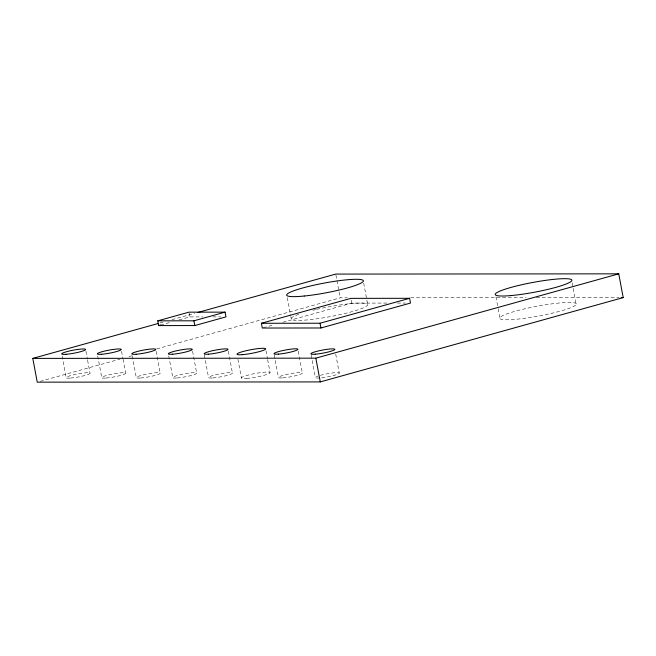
<?xml version="1.0" encoding="UTF-8"?>
<svg xmlns="http://www.w3.org/2000/svg" width="656" height="656" viewBox="0 0 656 656"><rect width="100%" height="100%" fill="white"/><g stroke="black" fill="none" stroke-linecap="round" stroke-linejoin="round"><path stroke-width="0.49" stroke-dasharray="3.28 2.46" d="M160.089 322.965L163.049 322.145M171.929 319.669L194.619 313.355M160.597 325.048L170.33 322.342M179.088 319.898L189.797 316.922L202.86 316.914M40.205 381.333L120.13 359.086M129.011 356.618L131.971 355.79M156.636 348.926L340.169 297.84L347.327 297.84M263.261 327.762L274.085 324.745M282.941 322.285L351.829 303.105L387.237 303.08M410.672 297.783L526.128 297.685M536.354 297.676L619.116 297.603M397.347 303.072L405.441 303.064M212.905 316.897L220.941 316.897M572.089 282.802L576.165 304.581A38.991 4.953 -10.6 0 1 515.682 319.316A38.991 4.953 -10.6 0 1 522.184 309.435A38.991 4.953 -10.6 0 1 576.165 304.581M495.961 296.848L498.002 307.738M498.191 308.73L499.856 317.643M363.695 283.154L367.77 304.933M351.296 300.259L351.829 303.105M335.913 275.069L340.169 297.84M335.724 354.174L339.242 372.985M311.141 354.912L315.405 377.684M298.234 351.132L302.309 372.911M287.303 297.726L290.641 315.544M290.821 316.536L291.19 318.513M274.208 354.839L278.464 377.61M265.967 350.689L267.451 358.611M267.64 359.603L270.051 372.477M237.915 359.299L241.433 378.11M228.345 351.19L232.421 372.977M204.319 354.904L208.583 377.676M189.092 313.117L189.797 316.922M192.577 351.222L196.652 373.002M168.731 355.921L172.807 377.7M156.079 351.255L160.154 373.034M132.233 355.954L136.309 377.733M121.549 351.28L122.852 358.209M123.033 359.201L125.632 373.067M97.711 355.978L101.787 377.766M85.936 351.313L87.42 359.234M87.601 360.226L90.011 373.092M62.09 356.011L66.166 377.79M322.424 308.074A38.991 4.953 -10.6 0 1 367.606 305.237A38.991 4.953 -10.6 0 1 314.7 319.095A38.991 4.953 -10.6 0 1 299.825 313.986M312.912 310.231A38.991 4.953 -10.6 0 1 315.675 309.566M316.627 309.345A38.991 4.953 -10.6 0 1 321.448 308.279M320.341 375.339A12.185 1.55 -10.6 0 1 336.184 372.649A12.185 1.55 -10.6 0 1 336.364 374.707A12.185 1.55 -10.6 0 1 320.563 377.881M319.726 377.954A12.185 1.55 -10.6 0 1 318.053 376.044M70.495 378.061A12.185 1.55 -10.6 0 0 89.913 373.526A12.185 1.55 -10.6 0 0 73.866 374.748A12.185 1.55 -10.6 0 0 70.495 378.061M106.108 378.028A12.185 1.55 -10.6 0 0 125.526 373.494A12.185 1.55 -10.6 0 0 109.478 374.715A12.185 1.55 -10.6 0 0 106.108 378.028M140.638 377.995A12.185 1.55 -10.6 0 0 160.056 373.461A12.185 1.55 -10.6 0 0 144.008 374.691A12.185 1.55 -10.6 0 0 140.638 377.995M177.136 377.971A12.185 1.55 -10.6 0 0 196.554 373.436A12.185 1.55 -10.6 0 0 180.507 374.658A12.185 1.55 -10.6 0 0 177.136 377.971M212.905 377.938A12.185 1.55 -10.6 0 0 232.322 373.403A12.185 1.55 -10.6 0 0 216.275 374.625A12.185 1.55 -10.6 0 0 212.905 377.938M246.623 378.43A14.621 1.861 -10.6 0 0 269.928 372.985A14.621 1.861 -10.6 0 0 250.666 374.461A14.621 1.861 -10.6 0 0 246.623 378.43M282.793 377.881A12.185 1.55 -10.6 0 0 302.211 373.346A12.185 1.55 -10.6 0 0 286.164 374.568A12.185 1.55 -10.6 0 0 282.793 377.881"/><path stroke-width="0.98" d="M157.76 320.841L188.912 312.166L225.074 312.141L225.967 316.889L194.816 325.556L158.654 325.589L157.76 320.841L193.93 320.809L225.074 312.141M197.579 312.535L335.724 274.085L618.756 273.839L623.2 297.603L320.276 381.915L37.244 382.161L32.8 358.397L158.112 323.515M158.654 325.589L160.597 325.048M261.383 323.285L350.935 298.357L409.615 298.308L410.5 303.056L320.948 327.984L262.277 328.033L261.383 323.285L320.062 323.228L409.615 298.308M32.8 358.397L315.831 358.16L618.756 273.839M621.158 297.603L623.2 297.603M320.062 323.228L320.948 327.984M315.831 358.16L320.276 381.915M193.93 320.809L194.816 325.556M511.237 295.553A38.991 4.953 -10.6 0 0 571.72 280.825A38.991 4.953 -10.6 0 0 517.732 285.672A38.991 4.953 -10.6 0 0 511.237 295.553M304.212 296.028A38.991 4.953 -10.6 0 0 363.326 281.17A38.991 4.953 -10.6 0 0 307.574 286.688A38.991 4.953 -10.6 0 0 304.212 296.028M315.282 354.191A12.185 1.55 -10.6 0 0 334.699 349.656A12.185 1.55 -10.6 0 0 318.652 350.878A12.185 1.55 -10.6 0 0 315.282 354.191M278.349 354.117A12.185 1.55 -10.6 0 0 297.767 349.582A12.185 1.55 -10.6 0 0 281.711 350.804A12.185 1.55 -10.6 0 0 278.349 354.117M242.179 354.666A14.621 1.861 -10.6 0 0 265.483 349.23A14.621 1.861 -10.6 0 0 246.221 350.698A14.621 1.861 -10.6 0 0 242.179 354.666M208.46 354.174A12.185 1.55 -10.6 0 0 227.878 349.64A12.185 1.55 -10.6 0 0 211.831 350.87A12.185 1.55 -10.6 0 0 208.46 354.174M172.692 354.207A12.185 1.55 -10.6 0 0 192.11 349.673A12.185 1.55 -10.6 0 0 176.062 350.894A12.185 1.55 -10.6 0 0 172.692 354.207M136.194 354.24A12.185 1.55 -10.6 0 0 155.611 349.705A12.185 1.55 -10.6 0 0 139.556 350.927A12.185 1.55 -10.6 0 0 136.194 354.24M101.664 354.265A12.185 1.55 -10.6 0 0 121.081 349.73A12.185 1.55 -10.6 0 0 105.034 350.96A12.185 1.55 -10.6 0 0 101.664 354.265M66.051 354.297A12.185 1.55 -10.6 0 0 85.469 349.763A12.185 1.55 -10.6 0 0 69.413 350.985A12.185 1.55 -10.6 0 0 66.051 354.297"/></g></svg>
